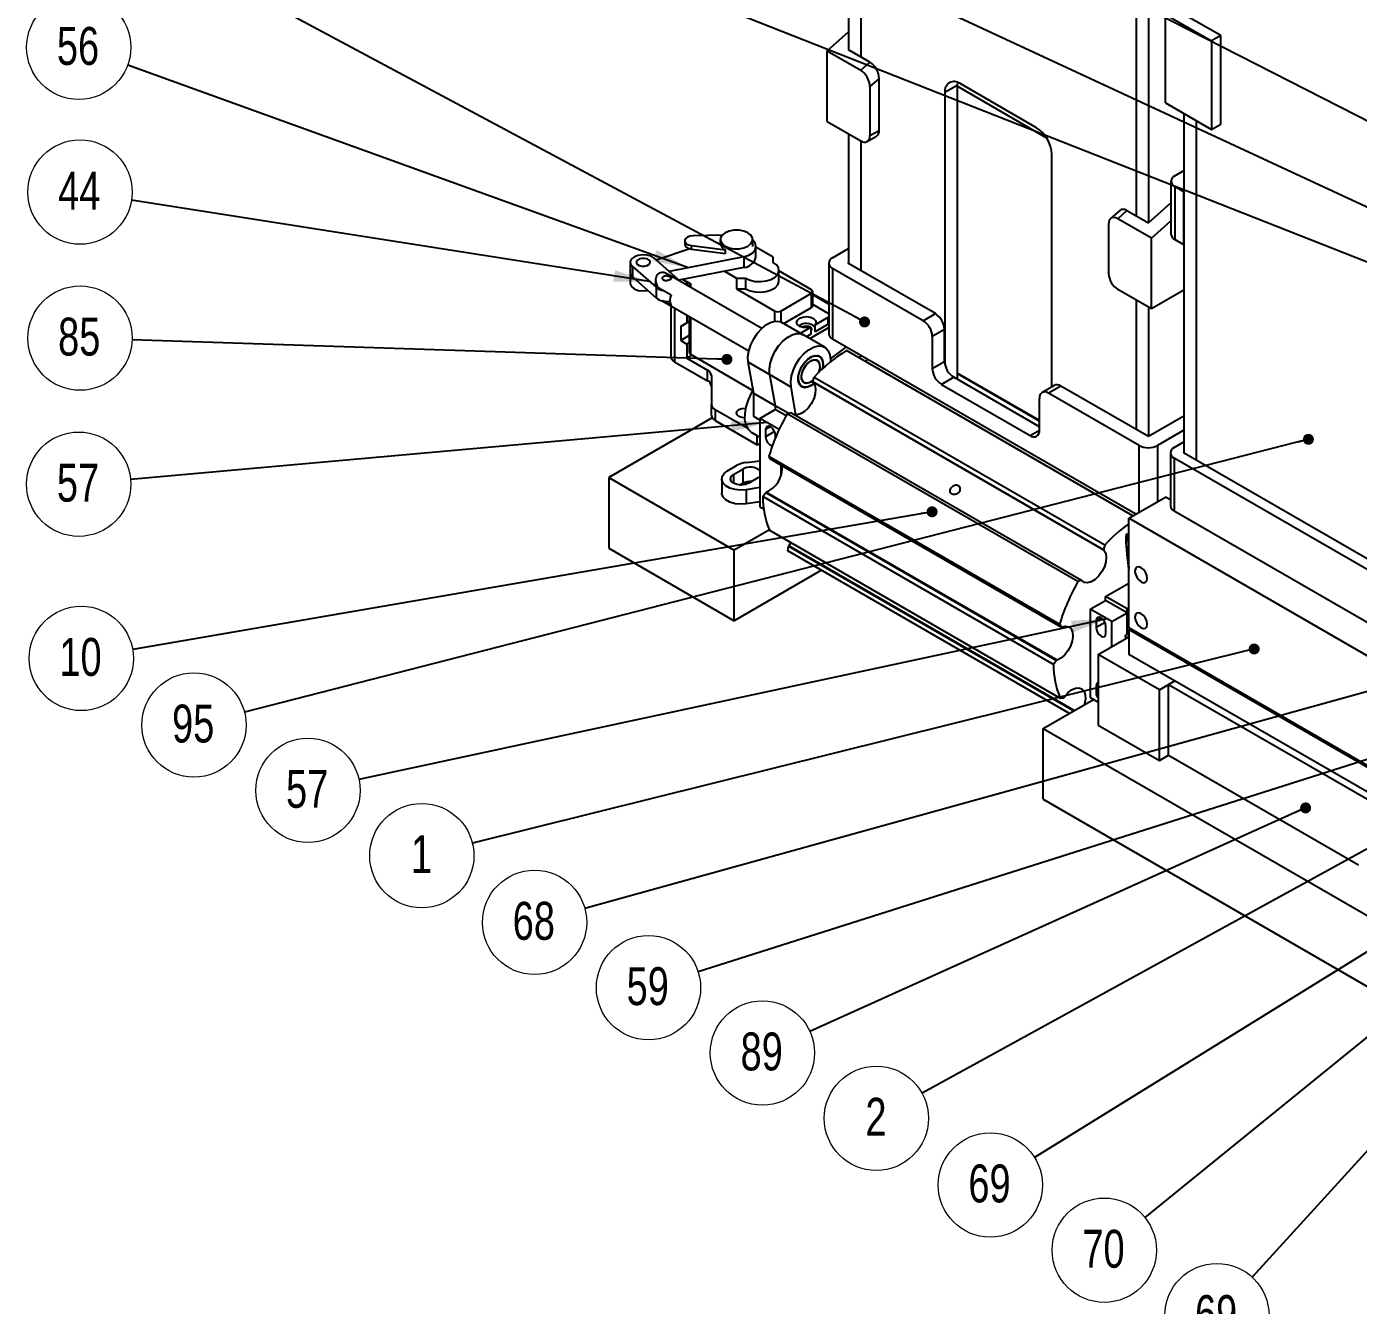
# Model space of a CAD drawing. Header units: millimetres. Extents: x 2 to 839, y 2 to 592.
# Drawn here: x 530.6 to 653.7, y 116.2 to 234.3 of the extents above; entities that cross this region are included whole.
import ezdxf

# ---------------------------------------------------------------- set-up
doc = ezdxf.new("R2010")
doc.units = ezdxf.units.MM
doc.styles.add('SLDTEXTSTYLE0', font='TXT', dxfattribs={"width": 0.75})
doc.dimstyles.new('SLDDIMSTYLE0', dxfattribs={"dimtxt": 0.18, "dimasz": 1.016, "dimexe": 0, "dimexo": 0.0625, "dimgap": 0, "dimtad": 0, "dimtih": 1, "dimtoh": 1, "dimdec": 0, "dimrnd": 1e-09, "dimzin": 0, "dimdsep": 46, "dimtxsty": 'Standard', "dimblk1": 'DOT', "dimblk2": 'DOT', "dimsah": 1, "dimcen": 0.09, "dimadec": 0, "dimazin": 0, "dimtfac": 1.016, "dimtdec": 0, "dimtofl": 0, "dimtmove": 0, "dimatfit": 3, "dimldrblk": 'DOT', "dimfxl": 1, "dimfrac": 2, "dimtolj": 1, "dimtzin": 0, "dimarcsym": 0})
doc.dimstyles.new('SLDDIMSTYLE1', dxfattribs={"dimtxt": 0.18, "dimasz": 3.302, "dimexe": 0, "dimexo": 0.0625, "dimgap": 0, "dimtad": 0, "dimtih": 1, "dimtoh": 1, "dimdec": 0, "dimrnd": 1e-09, "dimzin": 0, "dimdsep": 46, "dimtxsty": 'Standard', "dimsah": 1, "dimcen": 0.09, "dimadec": 0, "dimazin": 0, "dimtfac": 3.302, "dimtdec": 0, "dimtofl": 0, "dimtmove": 0, "dimatfit": 3, "dimfxl": 1, "dimfrac": 2, "dimtolj": 1, "dimtzin": 0, "dimarcsym": 0})

# ---------------------------------------------------------------- blocks, each defined once
blk = doc.blocks.new('SW_NOTE_1')
at = {"color": 0, "linetype": 'Continuous', "lineweight": 0}
blk.add_circle((-4.68, -1.16), 4.82, dxfattribs=at)
at = {"color": 0, "linetype": 'Continuous', "lineweight": 0, "insert": (-4.71, 0.73), "char_height": 3.5, "attachment_point": 2, "style": 'SLDTEXTSTYLE0'}
blk.add_mtext('1', dxfattribs=at)
blk = doc.blocks.new('_Dot')
at = {"color": 0, "linetype": 'ByBlock', "lineweight": -2}
blk.add_line((-0.5, 0), (-1, 0), dxfattribs=at)
at = {"color": 0, "linetype": 'ByBlock', "const_width": 0.5}
blk.add_lwpolyline([(-0.25, 0, 1), (0.25, 0, 1)], format="xyb", close=True, dxfattribs=at)
blk = doc.blocks.new('SW_NOTE_2')
at = {"color": 0, "linetype": 'Continuous', "lineweight": 0}
blk.add_circle((-4.22, -2.32), 4.82, dxfattribs=at)
at = {"color": 0, "linetype": 'Continuous', "lineweight": 0, "insert": (-4.26, -0.43), "char_height": 3.5, "attachment_point": 2, "style": 'SLDTEXTSTYLE0'}
blk.add_mtext('2', dxfattribs=at)
blk = doc.blocks.new('SW_NOTE_3')
at = {"color": 0, "linetype": 'Continuous', "lineweight": 0}
blk.add_circle((-4.75, -0.82), 4.82, dxfattribs=at)
at = {"color": 0, "linetype": 'Continuous', "lineweight": 0, "insert": (-4.82, 1.07), "char_height": 3.5, "attachment_point": 2, "style": 'SLDTEXTSTYLE0'}
blk.add_mtext('10', dxfattribs=at)
blk = doc.blocks.new('SW_NOTE_12')
at = {"color": 0, "linetype": 'Continuous', "lineweight": 0}
blk.add_circle((-4.76, 0.75), 4.82, dxfattribs=at)
at = {"color": 0, "linetype": 'Continuous', "lineweight": 0, "insert": (-4.83, 2.63), "char_height": 3.5, "attachment_point": 2, "style": 'SLDTEXTSTYLE0'}
blk.add_mtext('44', dxfattribs=at)
blk = doc.blocks.new('SW_NOTE_14')
at = {"color": 0, "linetype": 'Continuous', "lineweight": 0}
blk.add_circle((-4.53, 1.64), 4.82, dxfattribs=at)
at = {"color": 0, "linetype": 'Continuous', "lineweight": 0, "insert": (-4.6, 3.52), "char_height": 3.5, "attachment_point": 2, "style": 'SLDTEXTSTYLE0'}
blk.add_mtext('56', dxfattribs=at)
blk = doc.blocks.new('SW_NOTE_15')
at = {"color": 0, "linetype": 'Continuous', "lineweight": 0}
blk.add_circle((-4.8, -0.43), 4.82, dxfattribs=at)
at = {"color": 0, "linetype": 'Continuous', "lineweight": 0, "insert": (-4.87, 1.46), "char_height": 3.5, "attachment_point": 2, "style": 'SLDTEXTSTYLE0'}
blk.add_mtext('57', dxfattribs=at)
blk = doc.blocks.new('SW_NOTE_16')
at = {"color": 0, "linetype": 'Continuous', "lineweight": 0}
blk.add_circle((-4.71, -1.01), 4.82, dxfattribs=at)
at = {"color": 0, "linetype": 'Continuous', "lineweight": 0, "insert": (-4.78, 0.88), "char_height": 3.5, "attachment_point": 2, "style": 'SLDTEXTSTYLE0'}
blk.add_mtext('57', dxfattribs=at)
blk = doc.blocks.new('SW_NOTE_17')
at = {"color": 0, "linetype": 'Continuous', "lineweight": 0}
blk.add_circle((-4.59, -1.46), 4.82, dxfattribs=at)
at = {"color": 0, "linetype": 'Continuous', "lineweight": 0, "insert": (-4.66, 0.43), "char_height": 3.5, "attachment_point": 2, "style": 'SLDTEXTSTYLE0'}
blk.add_mtext('59', dxfattribs=at)
blk = doc.blocks.new('SW_NOTE_18')
at = {"color": 0, "linetype": 'Continuous', "lineweight": 0}
blk.add_circle((-4.64, -1.29), 4.82, dxfattribs=at)
at = {"color": 0, "linetype": 'Continuous', "lineweight": 0, "insert": (-4.71, 0.6), "char_height": 3.5, "attachment_point": 2, "style": 'SLDTEXTSTYLE0'}
blk.add_mtext('68', dxfattribs=at)
blk = doc.blocks.new('SW_NOTE_19')
at = {"color": 0, "linetype": 'Continuous', "lineweight": 0}
blk.add_circle((-4.1, -2.54), 4.82, dxfattribs=at)
at = {"color": 0, "linetype": 'Continuous', "lineweight": 0, "insert": (-4.17, -0.65), "char_height": 3.5, "attachment_point": 2, "style": 'SLDTEXTSTYLE0'}
blk.add_mtext('69', dxfattribs=at)
blk = doc.blocks.new('SW_NOTE_20')
at = {"color": 0, "linetype": 'Continuous', "lineweight": 0}
blk.add_circle((-3.74, -3.03), 4.82, dxfattribs=at)
at = {"color": 0, "linetype": 'Continuous', "lineweight": 0, "insert": (-3.81, -1.15), "char_height": 3.5, "attachment_point": 2, "style": 'SLDTEXTSTYLE0'}
blk.add_mtext('70', dxfattribs=at)
blk = doc.blocks.new('SW_NOTE_21')
at = {"color": 0, "linetype": 'Continuous', "lineweight": 0}
blk.add_circle((-3.25, -3.56), 4.82, dxfattribs=at)
at = {"color": 0, "linetype": 'Continuous', "lineweight": 0, "insert": (-3.32, -1.67), "char_height": 3.5, "attachment_point": 2, "style": 'SLDTEXTSTYLE0'}
blk.add_mtext('69', dxfattribs=at)
blk = doc.blocks.new('SW_NOTE_27')
at = {"color": 0, "linetype": 'Continuous', "lineweight": 0}
blk.add_circle((-4.39, -1.98), 4.82, dxfattribs=at)
at = {"color": 0, "linetype": 'Continuous', "lineweight": 0, "insert": (-4.46, -0.09), "char_height": 3.5, "attachment_point": 2, "style": 'SLDTEXTSTYLE0'}
blk.add_mtext('89', dxfattribs=at)
blk = doc.blocks.new('SW_NOTE_28')
at = {"color": 0, "linetype": 'Continuous', "lineweight": 0}
blk.add_circle((-4.81, 0.16), 4.82, dxfattribs=at)
at = {"color": 0, "linetype": 'Continuous', "lineweight": 0, "insert": (-4.89, 2.05), "char_height": 3.5, "attachment_point": 2, "style": 'SLDTEXTSTYLE0'}
blk.add_mtext('85', dxfattribs=at)
blk = doc.blocks.new('SW_NOTE_30')
at = {"color": 0, "linetype": 'Continuous', "lineweight": 0}
blk.add_circle((-4.67, -1.2), 4.82, dxfattribs=at)
at = {"color": 0, "linetype": 'Continuous', "lineweight": 0, "insert": (-4.74, 0.69), "char_height": 3.5, "attachment_point": 2, "style": 'SLDTEXTSTYLE0'}
blk.add_mtext('95', dxfattribs=at)

msp = doc.modelspace()

# ---------------------------------------------------------------- linework, layer by layer
at = {"color": 7, "linetype": 'Continuous', "lineweight": 25}
for p, q in [((606.533, 253.936), (606.533, 232.202)), ((607.665, 253.283), (607.665, 231.549)), ((633.12, 238.588), (633.12, 216.854)), ((634.252, 238.222), (634.252, 216.201)), ((635.847, 235.46), (640.089, 233.011)), ((635.847, 227.295), (635.847, 235.46)), ((640.938, 233.501), (637.544, 235.46)), ((604.553, 232.103), (606.533, 233.859)), ((640.938, 233.501), (640.089, 233.011)), ((640.089, 233.011), (640.089, 224.846)), ((640.938, 225.336), (640.938, 233.501)), ((604.553, 232.103), (607.665, 230.307)), ((604.553, 225.571), (604.553, 232.103)), ((608.513, 231.059), (606.533, 232.202)), ((607.665, 230.307), (608.513, 231.059)), ((609.362, 229.555), (608.513, 228.803)), ((609.362, 224.754), (609.362, 229.555)), ((616.598, 229.189), (616.574, 228.903)), ((623.928, 224.985), (616.857, 229.067)), ((608.513, 228.803), (608.513, 224.265)), ((616.574, 228.903), (615.443, 228.25)), ((615.443, 228.25), (615.443, 203.144)), ((616.574, 228.903), (616.574, 201.762)), ((624.864, 224.036), (616.574, 228.822)), ((635.847, 227.295), (640.089, 224.846)), ((604.553, 225.571), (607.665, 223.775)), ((637.544, 226.315), (637.544, 194.929)), ((638.675, 225.662), (638.675, 194.275)), ((640.089, 224.846), (640.938, 225.336)), ((606.533, 224.428), (606.533, 212.457)), ((608.265, 223.715), (609.113, 224.205)), ((608.513, 224.265), (609.362, 224.754)), ((607.665, 223.775), (607.665, 211.804)), ((625.342, 201.058), (625.342, 222.535)), ((636.695, 220.547), (637.544, 221.037)), ((636.344, 220.057), (636.344, 215.158)), ((637.544, 219.077), (636.695, 219.567)), ((636.695, 219.567), (636.695, 214.668)), ((634.252, 216.201), (636.344, 218.056)), ((637.544, 214.178), (637.544, 219.077)), ((631.615, 217.35), (630.766, 216.598)), ((631.423, 216.591), (632.272, 217.344)), ((632.272, 217.344), (634.252, 216.201)), ((630.575, 216.067), (630.575, 211.529)), ((634.535, 214.795), (631.423, 216.591)), ((634.535, 214.795), (636.344, 216.399)), ((591.396, 214.551), (591.396, 214.225)), ((594.848, 215.073), (592.165, 215.013)), ((594.681, 214.677), (594.681, 214.35)), ((597.681, 214.023), (597.681, 214.677)), ((634.535, 208.263), (634.535, 214.795)), ((637.544, 214.178), (636.695, 214.668)), ((591.875, 213.802), (588.756, 212.775)), ((596.871, 213.064), (589.963, 211.708)), ((592.027, 214.1), (595.18, 213.705)), ((592.027, 213.773), (592.027, 214.1)), ((592.027, 213.773), (595.18, 213.379)), ((595.18, 213.379), (595.18, 213.705)), ((596.871, 213.064), (596.871, 212.084)), ((597.981, 213.044), (597.981, 214.023)), ((599.575, 213.044), (597.981, 213.964)), ((599.575, 212.554), (599.575, 213.044)), ((605.062, 212.98), (606.533, 213.829)), ((586.362, 212.564), (586.362, 211.584)), ((586.557, 212.185), (588.745, 210.251)), ((586.557, 212.185), (586.557, 211.205)), ((590.754, 211.009), (588.566, 212.942)), ((596.871, 212.084), (590.853, 210.902)), ((600.102, 210.839), (600.102, 211.819)), ((603.111, 210.023), (600.102, 211.759)), ((604.711, 212.49), (604.711, 205.958)), ((605.062, 212), (605.062, 205.468)), ((613.435, 207.167), (605.062, 212)), ((606.477, 212.49), (606.533, 212.523)), ((614.566, 207.82), (606.477, 212.49)), ((586.362, 211.584), (586.362, 210.604)), ((586.557, 211.205), (588.745, 209.272)), ((588.71, 210.911), (588.71, 210.63)), ((598.524, 206.461), (589.94, 211.416)), ((590.869, 210.88), (590.754, 211.009)), ((591.599, 210.725), (591.18, 210.967)), ((591.264, 210.983), (591.939, 210.594)), ((591.656, 210.757), (591.599, 210.725)), ((591.599, 210.725), (591.599, 210.458)), ((591.821, 210.662), (591.821, 210.33)), ((595.064, 211.729), (596.181, 211.084)), ((596.181, 211.084), (596.181, 210.104)), ((596.181, 211.084), (597.03, 211.084)), ((597.03, 211.084), (597.03, 210.104)), ((588.745, 210.251), (588.745, 209.272)), ((589.014, 210.206), (590.146, 209.553)), ((596.181, 210.104), (599.717, 208.063)), ((596.181, 210.104), (597.03, 210.104)), ((600.282, 208.063), (603.111, 209.696)), ((603.111, 208.39), (603.111, 209.696)), ((603.228, 208.553), (603.228, 209.859)), ((604.711, 208.707), (603.228, 209.563)), ((634.535, 208.263), (631.423, 210.059)), ((637.544, 210), (634.535, 208.263)), ((589.317, 209.004), (597.324, 204.382)), ((590.146, 208.573), (589.439, 208.981)), ((590.116, 208.543), (590.116, 203.865)), ((600.547, 206.909), (603.111, 208.39)), ((604.666, 207.818), (603.228, 208.649)), ((633.12, 209.079), (633.12, 197.109)), ((634.252, 208.426), (634.252, 196.456)), ((591.821, 207.097), (591.033, 206.642)), ((591.033, 206.642), (591.599, 206.968)), ((591.599, 207.687), (591.599, 206.968)), ((591.821, 207.097), (591.599, 206.968)), ((591.821, 207.559), (591.821, 204.225)), ((602.357, 205.864), (600.377, 207.007)), ((603.44, 206.784), (604.666, 207.492)), ((604.666, 206.838), (603.44, 206.13)), ((604.711, 207.788), (604.666, 207.818)), ((604.666, 207.492), (604.711, 207.522)), ((604.666, 206.838), (604.666, 207.492)), ((604.711, 206.869), (604.666, 206.838)), ((613.435, 207.167), (614.566, 207.82)), ((591.033, 206.642), (591.033, 205.335)), ((591.821, 205.79), (591.033, 205.335)), ((602.102, 206.011), (603.065, 206.567)), ((604.337, 204.721), (602.357, 205.864)), ((603.065, 205.914), (602.668, 205.685)), ((602.951, 205.521), (604.711, 206.538)), ((603.065, 206.567), (603.065, 205.914)), ((603.44, 206.13), (603.44, 206.784)), ((615.414, 206.351), (614.283, 205.697)), ((614.283, 205.697), (614.283, 202.758)), ((615.414, 203.411), (615.414, 206.351)), ((591.033, 205.335), (591.599, 205.009)), ((591.821, 205.137), (591.599, 205.009)), ((591.599, 205.009), (591.599, 203.702)), ((604.872, 203.659), (606.33, 204.736)), ((633.091, 189.287), (605.062, 205.468)), ((632.822, 189.131), (606.358, 204.409)), ((590.468, 203.376), (593.51, 201.619)), ((592.08, 203.98), (591.599, 203.702)), ((591.599, 203.702), (593.51, 202.599)), ((591.939, 204.062), (597.705, 200.733)), ((599.249, 202.184), (597.269, 203.327)), ((597.774, 200.456), (597.269, 203.327)), ((603.643, 203.505), (603.637, 203.509)), ((603.837, 203.855), (603.657, 203.959)), ((604.197, 203.139), (604.154, 202.754)), ((604.875, 203.531), (604.875, 203.379)), ((607.469, 203.767), (607.739, 203.923)), ((608.302, 203.598), (608.106, 203.399)), ((614.283, 202.758), (615.414, 203.411)), ((593.51, 201.619), (593.51, 202.599)), ((593.862, 202.109), (593.862, 199.417)), ((599.249, 202.184), (599.754, 199.313)), ((601.229, 201.041), (599.249, 202.184)), ((603.239, 201.525), (603.354, 201.957)), ((603.354, 201.957), (630.224, 186.446)), ((616.263, 201.941), (615.132, 201.288)), ((624.183, 197.369), (616.263, 201.941)), ((616.574, 202.366), (624.183, 197.973)), ((624.183, 197.888), (616.574, 202.28)), ((601.682, 198.466), (601.229, 201.041)), ((602.057, 201.188), (602.237, 201.084)), ((602.437, 201.43), (602.443, 201.427)), ((630.11, 186.013), (603.239, 201.525)), ((603.239, 201.525), (603.283, 201.476)), ((630.153, 185.965), (603.283, 201.476)), ((615.132, 201.288), (623.334, 196.553)), ((625.563, 201.185), (624.431, 200.532)), ((626.163, 201.126), (625.031, 200.473)), ((634.252, 196.456), (626.163, 201.126)), ((599.754, 199.313), (597.774, 200.456)), ((597.774, 198.31), (597.774, 200.456)), ((621.674, 199.336), (621.674, 199.421)), ((624.183, 197.043), (624.183, 199.983)), ((633.403, 195.639), (625.031, 200.473)), ((593.938, 198.195), (584.369, 192.671)), ((593.862, 198.437), (593.862, 199.417)), ((594.213, 198.928), (594.213, 197.948)), ((597.218, 197.193), (594.213, 198.928)), ((598.34, 197.984), (597.774, 198.31)), ((598.34, 198.147), (599.754, 198.964)), ((599.754, 199.313), (599.754, 198.964)), ((600.97, 198.611), (599.754, 199.313)), ((600.761, 198.382), (599.754, 198.964)), ((600.87, 198.575), (601.204, 198.695)), ((627.741, 183.064), (600.87, 198.575)), ((601.204, 198.695), (628.074, 183.184)), ((637.544, 198.356), (634.252, 196.456)), ((594.213, 197.948), (598.105, 195.701)), ((598.34, 198.147), (598.34, 189.982)), ((600.118, 197.121), (598.34, 198.147)), ((598.877, 197.102), (598.877, 196.449)), ((637.544, 197.05), (635.1, 195.639)), ((597.588, 196.844), (598.34, 196.41)), ((598.105, 195.701), (598.105, 196.546)), ((598.105, 195.701), (598.34, 195.837)), ((599.782, 196.349), (599.782, 196.58)), ((636.639, 195.451), (637.544, 195.974)), ((599.186, 194.643), (626.056, 179.131)), ((599.329, 194.373), (599.186, 194.643)), ((636.287, 194.961), (636.287, 190.062)), ((637.487, 194.961), (637.544, 194.994)), ((661.02, 181.376), (637.487, 194.961)), ((595.342, 193.29), (596.19, 193.78)), ((595.907, 192.964), (596.756, 193.453)), ((596.756, 193.453), (596.756, 192.147)), ((597.11, 194.064), (598.34, 194.206)), ((626.199, 178.861), (599.329, 194.373)), ((600.32, 192.954), (600.32, 193.801)), ((660.171, 180.886), (636.639, 194.471)), ((636.639, 194.471), (636.639, 189.572)), ((584.369, 192.671), (595.966, 185.976)), ((584.369, 192.671), (584.369, 186.138)), ((594.814, 192.555), (594.814, 191.249)), ((596.473, 191.984), (596.756, 192.147)), ((598.17, 192.637), (597.321, 192.147)), ((598.34, 192.768), (598.17, 192.637)), ((598.34, 191.745), (597.077, 191.551)), ((597.077, 191.551), (597.077, 190.245)), ((598.623, 190.912), (598.903, 191.295)), ((625.493, 175.4), (598.623, 190.912)), ((598.944, 191.31), (598.903, 191.295)), ((598.903, 191.295), (625.773, 175.783)), ((625.814, 175.798), (598.944, 191.31)), ((632.453, 188.918), (635.847, 190.878)), ((636.287, 190.623), (635.847, 190.878)), ((598.34, 190.438), (597.077, 190.245)), ((598.34, 189.982), (598.695, 189.776)), ((660.171, 175.987), (636.639, 189.572)), ((632.453, 178.793), (632.453, 188.918)), ((659.323, 173.407), (632.453, 188.918)), ((599.22, 187.855), (595.966, 185.976)), ((599.244, 187.802), (626.114, 172.291)), ((632.453, 187.336), (632.253, 187.451)), ((584.369, 186.138), (595.966, 179.444)), ((595.966, 179.444), (595.966, 185.976)), ((600.931, 185.908), (600.994, 186.33)), ((626.957, 170.884), (600.931, 185.908)), ((601.028, 186.376), (600.994, 186.33)), ((600.994, 186.33), (627.353, 171.113)), ((601.215, 186.665), (601.028, 186.376)), ((630.224, 186.446), (630.11, 186.013)), ((630.11, 186.013), (630.153, 185.965)), ((604.047, 184.109), (595.966, 179.444)), ((628.074, 183.184), (627.741, 183.064)), ((628.097, 183.158), (628.074, 183.184)), ((630.301, 181.679), (632.453, 182.921)), ((628.887, 180.513), (630.301, 181.329)), ((632.281, 180.536), (630.301, 181.679)), ((630.301, 181.329), (630.301, 181.679)), ((632.281, 180.186), (630.301, 181.329)), ((628.887, 180.513), (628.887, 172.347)), ((630.867, 179.37), (628.887, 180.513)), ((630.867, 179.37), (632.281, 180.186)), ((632.453, 180.635), (632.281, 180.536)), ((632.281, 178.39), (632.281, 180.536)), ((632.281, 178.227), (632.281, 180.186)), ((626.056, 179.131), (626.199, 178.861)), ((626.199, 178.861), (626.275, 178.889)), ((629.424, 179.468), (629.424, 178.814)), ((630.329, 178.292), (630.329, 178.945)), ((630.867, 177.061), (630.867, 179.37)), ((659.323, 163.281), (632.453, 178.793)), ((632.453, 178.63), (632.594, 178.712)), ((632.453, 178.63), (632.453, 176.344)), ((659.379, 163.085), (632.453, 178.63)), ((629.624, 176.344), (632.453, 177.976)), ((632.453, 178.489), (632.281, 178.39)), ((632.281, 178.227), (632.422, 178.145)), ((632.422, 178.145), (632.453, 178.162)), ((635.281, 173.078), (629.624, 176.344)), ((629.624, 176.344), (629.624, 169.811)), ((663.565, 158.383), (632.453, 176.344)), ((625.773, 175.783), (625.493, 175.4)), ((625.814, 175.798), (625.773, 175.783)), ((635.281, 173.078), (636.695, 173.894)), ((636.13, 173.568), (636.695, 173.894)), ((626.114, 172.291), (626.431, 172.341)), ((626.431, 172.341), (626.495, 172.429)), ((628.887, 172.347), (629.624, 171.922)), ((629.424, 173.425), (629.424, 172.772)), ((635.281, 166.546), (635.281, 173.078)), ((636.13, 173.568), (654.514, 162.954)), ((636.13, 167.035), (636.13, 173.568)), ((624.533, 169.485), (629.189, 172.173)), ((624.533, 162.952), (624.533, 169.485)), ((624.533, 169.485), (725.791, 111.03)), ((629.624, 169.811), (635.281, 166.546)), ((635.281, 166.546), (636.13, 167.035)), ((636.13, 167.035), (653.666, 156.912)), ((624.533, 162.952), (725.791, 104.497))]:
    msp.add_line(p, q, dxfattribs=at)
at = {"color": 8, "linetype": 'Continuous', "lineweight": 25}
for p, q in [((591.939, 210.594), (591.939, 210.262)), ((590.468, 208.34), (590.468, 203.376)), ((599.717, 207.115), (599.717, 208.063)), ((600.282, 208.063), (600.282, 207.054)), ((591.939, 207.491), (591.939, 204.062)), ((621.946, 199.179), (622.02, 199.222)), ((599.33, 197.363), (598.877, 197.102)), ((623.334, 196.553), (624.183, 197.043)), ((599.701, 196.925), (598.877, 196.449)), ((633.403, 189.467), (633.403, 195.639)), ((635.1, 195.639), (635.1, 190.447)), ((595.907, 192.964), (595.907, 192.147)), ((627.411, 171.146), (601.028, 186.376)), ((629.877, 179.729), (629.424, 179.468)), ((630.248, 179.29), (629.424, 178.814)), ((629.624, 173.541), (629.424, 173.425)), ((629.624, 172.888), (629.424, 172.772))]:
    msp.add_line(p, q, dxfattribs=at)
at = {"color": 7, "linetype": 'Continuous', "lineweight": 25, "flags": 128}
for points in [[(597.242, 214.064), (597.518, 214.284), (597.663, 214.541), (597.663, 214.812), (597.518, 215.07), (597.242, 215.289), (596.862, 215.448), (596.416, 215.532), (595.947, 215.532), (595.5, 215.448), (595.121, 215.289), (594.845, 215.07), (594.7, 214.812), (594.7, 214.541), (594.845, 214.284), (595.121, 214.064), (595.5, 213.905), (595.947, 213.821), (596.416, 213.821), (596.862, 213.905), (597.242, 214.064)], [(591.396, 214.225), (591.426, 214.1), (591.552, 213.951), (591.762, 213.837), (592.027, 213.773)], [(592.165, 215.013), (591.885, 214.977), (591.645, 214.886), (591.475, 214.752), (591.399, 214.592), (591.426, 214.426), (591.552, 214.277), (591.762, 214.164), (592.027, 214.1)], [(596.871, 213.064), (597.327, 213.222), (597.683, 213.451), (597.908, 213.73), (597.981, 214.034), (597.897, 214.338), (597.681, 214.598)], [(588.566, 212.942), (588.281, 213.118), (587.909, 213.227), (587.495, 213.255), (587.09, 213.2), (586.741, 213.069), (586.491, 212.876), (586.37, 212.646), (586.393, 212.406), (586.557, 212.185)], [(587.912, 212.254), (588.09, 212.355), (588.188, 212.488), (588.19, 212.632), (588.097, 212.766), (587.923, 212.869), (587.693, 212.925), (587.443, 212.927), (587.212, 212.873), (587.033, 212.772), (586.935, 212.639), (586.933, 212.495), (587.026, 212.361), (587.2, 212.258), (587.43, 212.202), (587.68, 212.2), (587.912, 212.254)], [(597.03, 211.084), (597.44, 210.907), (597.92, 210.804), (598.431, 210.783), (598.932, 210.845), (599.381, 210.987), (599.743, 211.196), (599.989, 211.456), (600.098, 211.745), (600.061, 212.04), (599.882, 212.317), (599.575, 212.554)], [(586.362, 211.584), (586.393, 211.426), (586.557, 211.205)], [(586.362, 210.604), (586.363, 210.565), (586.468, 210.318), (586.72, 210.11), (587.086, 209.968), (587.515, 209.912), (587.951, 209.949), (587.973, 209.953)], [(589.014, 210.206), (588.789, 210.401), (588.71, 210.63)], [(597.03, 210.104), (597.44, 209.927), (597.92, 209.824), (598.431, 209.803), (598.932, 209.866), (599.381, 210.007), (599.743, 210.216), (599.989, 210.476), (600.098, 210.765), (600.102, 210.839)], [(597.269, 203.327), (597.242, 203.821), (597.321, 204.368), (597.501, 204.938), (597.772, 205.498), (598.119, 206.015), (598.521, 206.458), (598.956, 206.804), (599.397, 207.031), (599.82, 207.126), (600.2, 207.085), (600.377, 207.007)], [(603.065, 206.567), (602.716, 206.508), (602.356, 206.534), (602.043, 206.64), (601.827, 206.808), (601.744, 207.012), (601.808, 207.219), (602.008, 207.394), (602.311, 207.509), (602.668, 207.546), (603.022, 207.498), (603.314, 207.374), (603.497, 207.193), (603.541, 206.985), (603.44, 206.784)], [(599.249, 202.184), (599.221, 202.67), (599.297, 203.209), (599.471, 203.77), (599.734, 204.323), (600.071, 204.835), (600.464, 205.279), (600.89, 205.63), (601.325, 205.868), (601.745, 205.978), (602.127, 205.957), (602.357, 205.864)], [(599.249, 202.184), (599.222, 202.678), (599.301, 203.225), (599.481, 203.795), (599.752, 204.355), (600.099, 204.872), (600.501, 205.315), (600.936, 205.661), (601.377, 205.888), (601.8, 205.983), (602.18, 205.942), (602.357, 205.864)], [(601.229, 201.041), (601.201, 201.527), (601.277, 202.066), (601.451, 202.627), (601.714, 203.18), (602.051, 203.692), (602.444, 204.136), (602.87, 204.487), (603.305, 204.725), (603.725, 204.835), (604.107, 204.814), (604.428, 204.66), (604.672, 204.384), (604.824, 204), (604.875, 203.531)], [(603.361, 201.371), (603.124, 201.184), (602.779, 201.015), (602.457, 200.975), (602.187, 201.068), (601.992, 201.285), (601.89, 201.608), (601.89, 202.007), (601.992, 202.447), (602.187, 202.89), (602.457, 203.295), (602.779, 203.626), (603.124, 203.855), (603.461, 203.961), (603.76, 203.934), (603.995, 203.777), (604.145, 203.504), (604.197, 203.139), (604.197, 203.139)], [(602.045, 202.526), (602.25, 202.953), (602.524, 203.338), (602.844, 203.646), (603.181, 203.849), (603.506, 203.929), (603.788, 203.88), (604.004, 203.705), (604.134, 203.421), (604.167, 203.052), (604.122, 202.724)], [(602.194, 201.976), (602.245, 202.341), (602.393, 202.721), (602.619, 203.07), (602.895, 203.346), (603.19, 203.516), (603.467, 203.56), (603.693, 203.471), (603.84, 203.262), (603.891, 202.956), (603.84, 202.591), (603.773, 202.389)], [(602.293, 202.512), (602.478, 202.884), (602.73, 203.205), (603.019, 203.439), (603.31, 203.555), (603.568, 203.54), (603.763, 203.396), (603.869, 203.141), (603.876, 202.804), (603.781, 202.427), (603.761, 202.377)], [(603.347, 201.392), (603.061, 201.177), (602.727, 201.034), (602.42, 201.018), (602.168, 201.131), (601.993, 201.363), (601.911, 201.694), (601.929, 202.093), (602.045, 202.526)], [(603.275, 201.657), (603.19, 201.586), (602.895, 201.416), (602.619, 201.373), (602.393, 201.461), (602.245, 201.671), (602.194, 201.976)], [(603.278, 201.669), (603.055, 201.5), (602.764, 201.384), (602.506, 201.399), (602.311, 201.543), (602.205, 201.798), (602.198, 202.135), (602.293, 202.512)], [(597.705, 200.733), (597.547, 200.467), (597.251, 199.846), (597.045, 199.215), (596.939, 198.602), (596.938, 198.037), (597.043, 197.545), (597.248, 197.151), (597.544, 196.871), (597.588, 196.844)], [(603.283, 201.476), (603.439, 201.199), (603.499, 200.831), (603.459, 200.401), (603.32, 199.945), (603.096, 199.499), (602.803, 199.099), (602.466, 198.778), (602.112, 198.563), (601.77, 198.469), (601.586, 198.475)], [(596.928, 198.179), (596.667, 198.214), (596.407, 198.314), (596.234, 198.464), (596.173, 198.641), (596.234, 198.817), (596.407, 198.967), (596.667, 199.067), (596.973, 199.102), (597.018, 199.102)], [(599.782, 196.58), (599.748, 196.8), (599.65, 197.026), (599.503, 197.224), (599.33, 197.363), (599.156, 197.424), (599.01, 197.395), (598.912, 197.282), (598.877, 197.102)], [(597.077, 191.551), (596.559, 191.517), (596.046, 191.569), (595.58, 191.705), (595.201, 191.912), (594.941, 192.173), (594.821, 192.465), (594.852, 192.766), (595.03, 193.049), (595.342, 193.29)], [(597.321, 192.147), (596.997, 192.022), (596.614, 191.978), (596.232, 192.022), (595.907, 192.147), (595.69, 192.334), (595.614, 192.555), (595.69, 192.776), (595.907, 192.964)], [(597.077, 190.245), (596.559, 190.21), (596.046, 190.263), (595.58, 190.398), (595.201, 190.605), (594.941, 190.866), (594.821, 191.159), (594.814, 191.249)], [(599.109, 191.382), (599.01, 191.353), (598.963, 191.317)], [(630.153, 185.965), (630.309, 185.687), (630.369, 185.319), (630.329, 184.889), (630.19, 184.433), (629.966, 183.987), (629.673, 183.587), (629.336, 183.267), (628.982, 183.051), (628.64, 182.958), (628.337, 182.994), (628.097, 183.158)], [(634.15, 183.366), (634.107, 183.641), (633.984, 183.923), (633.8, 184.171), (633.584, 184.346), (633.367, 184.421), (633.184, 184.385), (633.061, 184.244), (633.018, 184.019), (633.061, 183.744), (633.184, 183.462), (633.367, 183.214), (633.584, 183.039), (633.8, 182.964), (633.984, 183), (634.107, 183.141), (634.15, 183.366)], [(630.329, 178.945), (630.295, 179.165), (630.197, 179.391), (630.05, 179.589), (629.877, 179.729), (629.703, 179.789), (629.557, 179.761), (629.459, 179.648), (629.424, 179.468)], [(634.15, 179.12), (634.107, 179.395), (633.984, 179.677), (633.8, 179.925), (633.584, 180.1), (633.367, 180.175), (633.184, 180.139), (633.061, 179.998), (633.018, 179.773), (633.061, 179.498), (633.184, 179.216), (633.367, 178.968), (633.584, 178.793), (633.8, 178.718), (633.984, 178.754), (634.107, 178.895), (634.15, 179.12)], [(626.275, 178.889), (626.61, 178.95), (626.9, 178.881), (627.12, 178.687), (627.253, 178.385), (627.288, 177.998), (627.222, 177.558), (627.061, 177.101), (626.817, 176.663), (626.511, 176.281), (626.167, 175.984), (625.814, 175.798)], [(629.424, 178.814), (629.459, 178.595), (629.557, 178.368), (629.703, 178.17), (629.877, 178.031), (630.05, 177.97), (630.197, 177.999), (630.295, 178.112), (630.329, 178.292)], [(632.422, 178.145), (632.411, 178.076), (632.381, 178.006), (632.335, 177.944), (632.281, 177.9), (632.227, 177.881), (632.181, 177.89), (632.15, 177.925), (632.139, 177.982), (632.15, 178.05), (632.181, 178.121), (632.227, 178.183), (632.281, 178.227)], [(629.624, 173.744), (629.557, 173.718), (629.459, 173.605), (629.424, 173.425)], [(626.495, 172.429), (626.813, 172.792), (627.162, 173.063), (627.514, 173.219), (627.84, 173.248), (628.114, 173.147), (628.314, 172.924), (628.423, 172.598), (628.433, 172.195), (628.342, 171.747), (628.318, 171.669)]]:
    msp.add_lwpolyline(points, dxfattribs=at)
at = {"color": 7, "linetype": 'Continuous', "lineweight": 25}
for centre, radius, start, end in [((616.305, 228.39), 0.873, 50.79678, 189.21367), ((607.996, 224.181), 0.524, 230.79618, 9.21457), ((608.791, 224.682), 0.575, 304.05823, 7.25466), ((622.272, 222.396), 3.074, 2.60564, 57.39446), ((636.881, 220.057), 0.524, 110.78338, 249.21613), ((595.451, 214.43), 0.774, 185.93117, 249.52062), ((636.944, 215.218), 0.604, 185.69409, 245.62516), ((596.784, 213.306), 1.225, 274.06296, 347.62713), ((605.248, 212.49), 0.524, 110.78289, 249.21711), ((586.869, 211.605), 0.508, 182.45965, 232.10028), ((632.417, 211.612), 1.844, 182.60548, 237.39452), ((589.636, 211.408), 1.46, 232.37473, 262.23319), ((589.74, 210.661), 1.709, 234.391, 279.8586), ((591.126, 209.063), 1.096, 153.43711, 206.56289), ((603.049, 209.859), 0.175, 290.78204, 69.21648), ((600, 208.609), 0.615, 242.60963, 297.39086), ((603.028, 208.573), 0.201, 294.37122, 354.30401), ((602.637, 205.682), 1.231, 49.32983, 124.25117), ((612.441, 205.614), 1.844, 2.60518, 57.39474), ((613.572, 206.267), 1.844, 2.60518, 57.39474), ((602.644, 205.957), 0.713, 57.27321, 122.72715), ((602.943, 206.373), 0.198, 308.01935, 51.98374), ((605.312, 206.018), 0.604, 185.69466, 245.62589), ((613.312, 192.823), 13.513, 120.97201, 137.46744), ((590.717, 203.925), 0.604, 185.69459, 245.62504), ((592.022, 204.245), 0.201, 185.6921, 245.626), ((617.257, 203.495), 1.844, 182.60583, 237.39442), ((593.261, 202.049), 0.604, 5.69466, 65.62589), ((616.125, 202.842), 1.844, 182.60583, 237.39442), ((593.261, 201.069), 0.604, 5.69466, 65.62589), ((625.811, 200.635), 0.604, 54.38269, 114.30667), ((624.7, 200.066), 0.524, 50.79623, 189.21477), ((594.462, 199.477), 0.604, 185.69374, 245.6268), ((594.462, 198.497), 0.604, 185.69374, 245.6268), ((616.584, 189.517), 18.138, 150.03798, 163.58345), ((623.665, 196.959), 0.524, 230.79676, 9.21325), ((599.75, 196.441), 0.873, 179.48401, 253.1889), ((634.252, 197.277), 1.844, 242.60958, 297.39026), ((636.825, 194.961), 0.524, 110.78388, 249.21563), ((597.348, 191.663), 2.413, 95.64815, 118.6767), ((597.453, 192.239), 1.4, 50.70314, 119.86766), ((597.882, 193.607), 2.531, 294.80628, 3.22392), ((597.035, 190.46), 1.612, 85.93601, 109.23741), ((597.458, 190.782), 1.535, 84.55821, 117.23811), ((606.061, 190.781), 7.439, 178.99224, 203.60453), ((636.888, 190.122), 0.604, 185.69528, 245.62396), ((640.724, 176.72), 14.312, 125.3062, 137.19283), ((643.454, 174.005), 18.138, 150.03798, 163.58345), ((632.931, 175.27), 7.439, 178.99224, 203.60453), ((630.411, 172.821), 0.988, 182.80974, 217.22658)]:
    msp.add_arc(centre, radius, start, end, dxfattribs=at)
for centre, major_axis, ratio, start_param, end_param in [((607.665, 229.292), (-0.579, 1.076), 0.5766855, 3.9616943, 5.5324906), ((608.513, 230.045), (-0.579, 1.076), 0.5766855, 3.9616943, 5.5324906), ((631.423, 215.577), (-0.579, 1.076), 0.5766855, 5.5324906, 7.1032869), ((632.272, 216.329), (-0.579, 1.076), 0.5766855, 5.5324906, 6.4185049), ((632.453, 185.488), (-0.213, 1.966), 0.0944719, 5.4288639, 6.9996602), ((632.453, 185.488), (-0.187, 1.72), 0.0944719, 5.4288639, 6.9996602), ((632.453, 185.488), (-0.213, 1.966), 0.0944719, 0.7164749, 2.2872712), ((632.453, 185.488), (-0.187, 1.72), 0.0944719, 0.7164749, 2.2872712)]:
    msp.add_ellipse(centre, major_axis=major_axis, ratio=ratio, start_param=start_param, end_param=end_param, dxfattribs=at)
for points, knots in [([(589.935, 211.407), (589.855, 211.454), (589.676, 211.563), (589.396, 211.631), (589.127, 211.612), (588.921, 211.498), (588.781, 211.309), (588.699, 211.036), (588.711, 210.706), (588.813, 210.413), (588.931, 210.261), (588.996, 210.218), (589.014, 210.206)], [0, 0, 0, 0, 0.0985046, 0.2232104, 0.3248246, 0.4268277, 0.5206822, 0.6214295, 0.7736993, 0.8990484, 0.9725219, 1, 1, 1, 1]), ([(590.032, 210.957), (590.06, 210.975), (590.116, 211.012), (590.153, 211.07), (590.149, 211.128), (590.1, 211.186), (590.011, 211.242), (589.898, 211.291), (589.769, 211.325), (589.635, 211.335), (589.512, 211.312), (589.417, 211.257), (589.36, 211.177), (589.342, 211.083), (589.369, 210.987), (589.439, 210.91), (589.542, 210.864), (589.664, 210.851), (589.796, 210.866), (589.928, 210.904), (589.998, 210.94), (590.032, 210.957)], [0, 0, 0, 0, 0.0517251, 0.1033847, 0.1566638, 0.211449, 0.26437, 0.3148879, 0.3662424, 0.4202729, 0.4748142, 0.5269816, 0.5776559, 0.6296825, 0.6840651, 0.7383006, 0.7897519, 0.8402519, 0.8929704, 0.947715, 1, 1, 1, 1]), ([(616.745, 191.331), (616.773, 191.378), (616.829, 191.471), (616.848, 191.632), (616.818, 191.785), (616.739, 191.912), (616.624, 191.992), (616.49, 192.018), (616.348, 191.991), (616.207, 191.915), (616.08, 191.8), (615.983, 191.664), (615.926, 191.524), (615.914, 191.388), (615.953, 191.267), (616.045, 191.174), (616.176, 191.119), (616.331, 191.105), (616.494, 191.137), (616.643, 191.213), (616.713, 191.294), (616.745, 191.331)], [0, 0, 0, 0, 0.0522463, 0.104447, 0.1578751, 0.2123434, 0.2654144, 0.316801, 0.3688502, 0.4228294, 0.4770875, 0.529577, 0.5810396, 0.6336206, 0.6878901, 0.7418394, 0.7937829, 0.845224, 0.8983741, 0.9528427, 1, 1, 1, 1])]:
    msp.add_open_spline(points, degree=3, knots=knots, dxfattribs=at)

# ---------------------------------------------------------------- block references
at = {"color": 7, "linetype": 'Continuous', "lineweight": 0}
for name, p in [('SW_NOTE_14', (539.915, 230.781)), ('SW_NOTE_12', (540.262, 218.298)), ('SW_NOTE_28', (540.318, 205.396)), ('SW_NOTE_15', (540.183, 192.492)), ('SW_NOTE_3', (540.369, 176.786)), ('SW_NOTE_30', (550.702, 171.01)), ('SW_NOTE_16', (561.278, 164.789)), ('SW_NOTE_1', (571.776, 158.904)), ('SW_NOTE_18', (582.157, 152.875)), ('SW_NOTE_17', (592.639, 147.01)), ('SW_NOTE_27', (602.972, 141.498)), ('SW_NOTE_2', (613.336, 135.8)), ('SW_NOTE_19', (623.741, 129.864)), ('SW_NOTE_20', (633.919, 124.328)), ('SW_NOTE_21', (643.839, 118.816))]:
    msp.add_blockref(name, p, dxfattribs=at)

# ---------------------------------------------------------------- leaders
for points, dimstyle in [([(688.365, 208.3), (539.793, 284.191)], 'SLDDIMSTYLE1'), ([(666.354, 212.136), (539.872, 270.862)], 'SLDDIMSTYLE0'), ([(669.778, 206.548), (539.866, 257.752)], 'SLDDIMSTYLE0'), ([(608.019, 207.052), (539.632, 243.637)], 'SLDDIMSTYLE0'), ([(591.741, 212.057), (539.915, 230.781)], 'SLDDIMSTYLE1'), ([(588.14, 210.786), (540.262, 218.298)], 'SLDDIMSTYLE1'), ([(595.298, 203.597), (540.318, 205.396)], 'SLDDIMSTYLE0'), ([(599.027, 197.75), (540.183, 192.492)], 'SLDDIMSTYLE1'), ([(649.047, 196.208), (550.702, 171.01)], 'SLDDIMSTYLE0'), ([(614.261, 189.513), (540.369, 176.786)], 'SLDDIMSTYLE0'), ([(630.436, 179.618), (561.278, 164.789)], 'SLDDIMSTYLE1'), ([(677.331, 179.233), (582.157, 152.875)], 'SLDDIMSTYLE1'), ([(693.861, 179.119), (592.639, 147.01)], 'SLDDIMSTYLE0'), ([(644.033, 176.838), (571.776, 158.904)], 'SLDDIMSTYLE0'), ([(648.79, 162.154), (602.972, 141.498)], 'SLDDIMSTYLE0'), ([(662.039, 162.521), (613.336, 135.8)], 'SLDDIMSTYLE0'), ([(672.077, 159.778), (623.741, 129.864)], 'SLDDIMSTYLE0'), ([(681.621, 160.217), (643.839, 118.816)], 'SLDDIMSTYLE0'), ([(677.177, 159.412), (633.919, 124.328)], 'SLDDIMSTYLE0')]:
    msp.add_leader(points, dimstyle=dimstyle, dxfattribs=at)

doc.saveas('drawing.dxf')
